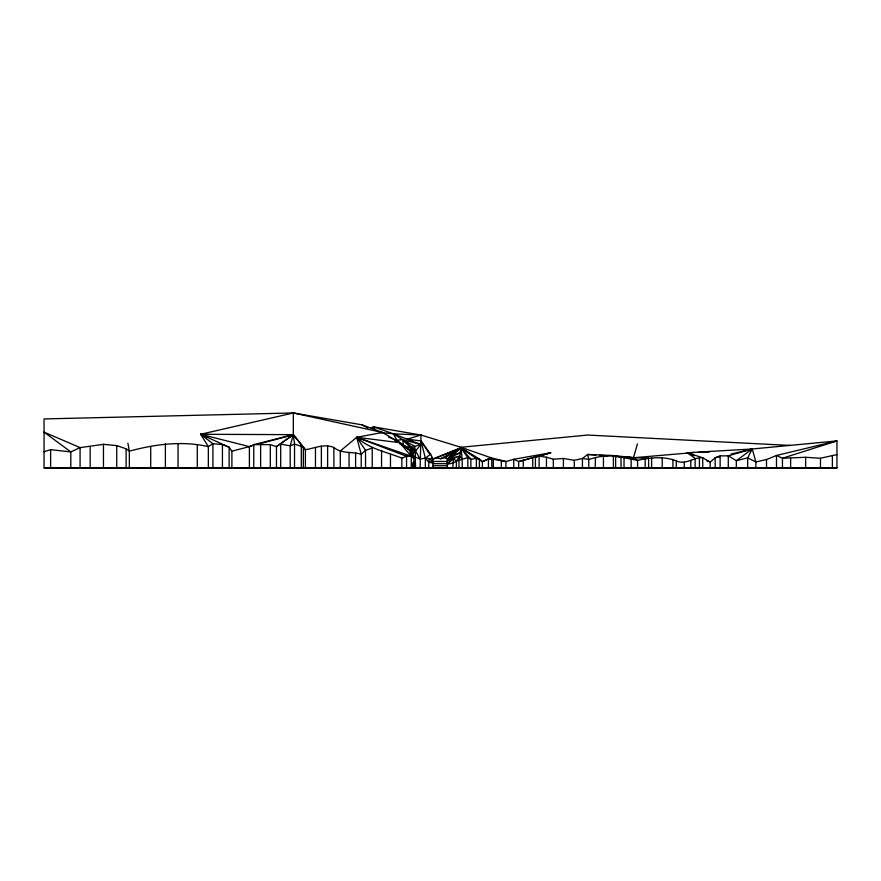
<?xml version="1.0" encoding="UTF-8"?>
<svg xmlns="http://www.w3.org/2000/svg" width="881" height="881" viewBox="0 0 881 881"><rect width="100%" height="100%" fill="white"/><g stroke="black" fill="none" stroke-linecap="round" stroke-linejoin="round"><path stroke-width="1.32" d="M412.308 468.042L413.993 467.701L413.112 467.701M420.083 468.042L421.03 435.049L373.401 426.811L370.527 428.386M558.477 468.042L560.25 468.042M806.919 468.042L807.701 468.042M412.804 463.406L411.956 465.741L411.901 463.935L414.819 463.902L414.522 465.476L411.912 465.476L412.627 465.796M482.403 467.701L482.403 461.732L479.385 459.056L460.917 447.834L432.945 459.089L425.336 458.131L420.083 459.089L415.292 457.052L413.894 457.845L412.088 457.492L412.407 454.695L411.163 448.22L402.496 439.564L393.4 433.815L373.401 426.811L375.284 430.016M428.584 467.701L429.146 458.616L432.945 461.974L428.584 462.073L425.336 458.131L421.03 440.929L407.121 439.156L421.03 435.049L460.917 447.273L490.97 457.757L505.914 461.545L513.755 459.276L550.746 452.746L518.656 461.545L513.755 459.276L513.755 467.701M474.485 456.611L460.917 447.834L458.979 460.708L458.979 467.701M412.495 465.796L411.912 465.476L414.522 465.476L414.753 461.776L413.894 461.776M411.713 465.741L415.05 465.741L414.819 463.902L413.894 463.406L413.894 457.845L410.447 450.51L397.045 440.555L388.598 437.097M419.004 468.042L418.365 468.042M637.437 443.903L633.483 457.757L637.58 460.356C650.2 457.58 663.999 456.039 676.278 460.895C685.847 465.333 693.468 457.019 702.73 457.768L710.207 462.118L710.207 467.701M394.148 468.042L395.58 468.042M836.091 468.042L836.95 467.701L44.05 467.701L44.05 418.938L293.329 412.958L361.893 424.818L382.453 432.483L399.688 442.669L409.643 450.51L410.447 450.51L411.923 447.328L420.854 444.498L393.4 433.815L380.427 432.538M426.767 468.042L425.534 467.701M411.636 467.701L410.92 468.042M411.251 468.042L411.284 456.248L409.643 450.51L412.407 454.695L415.292 457.052M414.808 468.042L415.777 467.701M399.467 468.042L400.073 468.042M416.856 468.042L416.438 468.042M456.358 467.701L456.358 461.181L453.462 458.395L447.383 464.265L452.779 463.109L456.358 461.181L459.541 456.083L462.195 459.276L462.195 467.701M814.352 468.042L815.145 468.042M340.297 467.701L340.297 451.028L356.706 437.306L406.57 456.248L411.284 456.248L420.854 444.498L402.496 439.564L394.655 440.544M392.089 468.042L392.717 468.042M421.966 467.701L420.259 468.042M595.138 468.042L595.49 457.602C613.121 453.208 630.807 458.891 648.614 457.966L648.614 467.701M414.488 468.042L415.38 467.701M820.839 468.042L821.742 468.042M479.385 467.701L479.385 459.056L476.368 458.373L460.917 447.834L447.383 459.056L447.383 467.701M674.13 468.042L673.007 468.042M470.883 467.701L470.883 459.276L460.917 447.834L447.383 459.056L445.279 457.68L440.544 458.748L436.26 457.834M447.383 463.362L453.462 458.395L452.779 467.701M428.849 468.042L429.521 468.042M434.553 468.042L435.721 468.042M389.986 468.042L390.624 468.042M429.961 454.552L421.03 440.929L430.655 454.255L425.336 458.131L425.336 468.042M605.192 468.042L607.185 468.042M412.903 463.406L411.901 463.935L412.011 465.113M445.279 457.68L460.917 447.834L467.833 457.635L470.883 459.276L476.368 458.373L476.368 467.701M418.189 468.042L418.75 467.701M828.834 468.042L829.66 468.042M440.544 458.748L460.917 447.834L462.195 459.276L456.358 461.181M615.301 468.042L618.077 468.042M420.821 468.042L421.47 467.701M461.699 454.794L460.091 452.757L447.383 459.056L459.541 456.083L447.383 460.708M736.12 468.042L737.529 468.042M799.97 468.042L801.457 468.042M476.753 458.076L482.403 461.732L490.97 457.757L493.305 459.276L505.914 461.545L505.914 467.701M787.207 468.042L788.836 468.042M361.221 467.701L361.221 454.31L356.706 437.306L382.453 432.483L293.329 412.958L200.659 434.289L229.137 447.218L231.901 451.182L249.389 446.623L253.761 444.619L293.329 434.652L305.388 449.728L305.388 467.701M482.403 461.732L490.97 457.757L491.796 459.64L491.796 467.701M706.584 460.642L710.207 462.118L715.163 457.768L720.129 455.895L728.29 455.851L736.34 460.686L747.672 457.845L755.876 461.974L766.514 459.541L776.491 455.466L836.95 440.929L836.95 468.042L44.05 468.042M403.41 446.414L407.099 448.022L399.688 442.669L356.706 437.306C369.436 448.98 386.274 451.898 401.857 458.131L406.57 456.248L406.57 467.701M460.917 447.834L432.945 459.089L432.945 467.701M712.09 468.042L713.269 468.042M529.305 468.042L532.531 468.042M748.487 468.042L750.072 468.042M761.239 468.042L762.715 468.042M664.417 468.042L665.618 468.042M450.896 455.653L460.091 452.757M773.981 468.042L775.952 468.042M776.491 467.701L776.491 455.466L782.449 458.252L805.652 457.283L820.475 458.252L836.95 454.574M44.05 451.722L50.624 449.673L70.81 451.909L80.083 447.614L103.462 444.321L116.744 445.621L126.115 448.803L129.353 451.149C155.089 444.222 182.015 440.599 208.334 446.623L212.927 443.672L222.43 444.619L229.137 447.218L229.137 467.701M746.989 450.632L752.253 448.991L836.95 440.929L782.449 458.252L782.449 467.701M433.881 468.042L435.016 467.701M723.499 468.042L725.481 468.042M462.195 459.276L467.833 457.635L467.833 467.701M690.241 468.042L691.409 468.042M459.948 468.042L463.538 468.042M595.49 457.602L588.783 459.442L582.429 458.483L574.291 460.311L563.4 458.483L553.312 459.221L546.462 457.206L539.095 456.226L539.095 467.701M208.334 467.701L208.334 446.623L200.659 434.289L249.389 446.623L251.977 445.918M261.018 443.451L293.329 434.652L305.388 449.728C314.748 448.22 324.494 443.385 333.877 447.515C341.773 454.012 352.235 451.369 361.221 454.31L365.527 450.312L372.234 448.132L372.234 467.701M700.505 468.042L702.388 468.042M644.914 468.042L646.863 468.042M654.55 468.042L656.962 468.042M720.46 456.512L715.163 457.768L715.163 467.701M731.065 454.012L752.253 448.991L755.876 461.974L755.876 467.701M517.037 468.042L520.275 468.042M681.365 468.042L683.182 468.042M71.141 468.042L75.226 468.042M90.952 468.042L95.159 468.042M111.061 468.042L115.257 468.042M583.222 468.042L587.12 468.042M131.225 468.042L135.443 468.042M151.356 468.042L155.563 468.042M634.166 468.042L637.04 468.042M504.868 468.042L507.974 468.042M550.482 468.042L554.028 468.042M481.819 468.042L486.664 468.042M446.755 468.042L450.951 468.042M488.415 468.042L491.587 467.701M460.917 447.273L587.671 435.049L790.378 445.445M178.182 468.042L185.979 468.042M215.482 468.042L223.311 468.042M252.924 468.042L260.776 468.042M290.455 468.042L298.329 468.042M328.073 468.042L336.806 468.042M293.329 412.958L293.329 434.652L276.458 446.623L270.291 444.619L253.761 444.619L253.761 467.701M364.877 468.042L374.161 468.042M694.085 452.526L633.483 457.757L624.045 457.074M698.204 452.394L709.194 452.03M414.477 465.476L415.722 465.741M432.945 465.73L447.383 465.73M212.927 467.701L212.927 443.672L200.659 434.289L293.329 434.652L294.54 444.123L294.54 467.701M620.72 456.81L613.385 455.554L587.671 454.453L582.429 458.483L582.429 467.701M421.03 435.049L393.4 433.815L397.045 440.555M595.754 455.036L587.671 454.453L588.783 459.442L588.783 467.701M599.796 455.334L607.879 455.906M615.962 456.49L620.004 456.787M624.552 457.096L633.483 457.757L615.621 456.435L615.621 467.701M566.472 468.042L564.126 467.701L564.699 468.042M53.631 467.701L55.712 468.042M393.884 467.701L394.776 468.042M621.039 467.701L621.039 456.435L624.034 457.746L637.58 460.356L637.58 467.701M595.446 467.701L597.098 468.042M428.584 462.073L432.945 463.153M303.339 467.701L303.339 446.931L294.54 444.123L290.19 445.819L280.687 444.123L280.687 467.701M412.088 457.492L411.284 456.248L356.706 437.306L365.527 450.312L365.527 467.701M395.943 441.315L399.688 442.669L410.447 450.51M399.963 444.167L411.163 448.22L413.85 452.603L411.923 447.328L402.496 439.564L403.751 445.533M694.47 455.708L687.213 452.746L752.253 448.991L747.672 457.845L747.672 467.701M403.575 446.304L407.099 448.022M396.791 468.042L396.186 468.042M401.934 468.042L401.329 468.042M403.465 468.042L403.113 468.042M361.893 424.818L367.906 428.045M200.659 434.289L206.661 437.538M402.496 439.564L414.533 446.249L415.292 450.51L415.491 468.042M399.688 442.669L411.284 456.248M431.459 456.821L432.945 459.089L430.655 454.255M414.566 451.557L411.923 447.328L415.292 450.51L420.083 459.089M127.899 443.253L129.353 451.149L129.353 467.701M832.38 456.017L832.38 467.701M820.475 458.252L820.475 467.701M805.652 457.283L805.652 467.701M790.631 458.252L790.631 467.701M766.514 459.541L766.514 467.701M736.34 467.701L736.34 460.686L752.253 448.991L728.29 455.851L728.29 467.701M720.129 455.895L720.129 467.701M702.73 467.701L702.73 457.768L687.213 452.746L695.12 458.373L695.12 467.701M699.426 457.768L699.426 467.701M690.803 460.895L690.803 467.701M684.262 462.118L684.262 467.701M676.278 460.895L676.278 467.701M672.93 459.364L672.93 467.701M662.226 457.966L662.226 467.701M651.621 457.966L651.621 467.701M645.156 459.155L645.156 467.701M631.159 459.155L631.159 467.701M624.034 457.746L624.034 467.701M613.385 455.554L613.385 467.701M603.452 456.435L603.452 467.701M574.291 460.311L574.291 467.701M563.4 458.483L563.4 467.701M553.312 459.221L553.312 467.701M546.462 457.206L546.462 467.701M535.428 467.701L535.428 457.206L550.746 452.746L518.656 461.545L518.656 467.701M532.741 457.922L532.741 467.701M523.226 460.455L523.226 467.701M501.333 460.488L501.333 467.701M493.305 467.701L493.305 459.276L488.426 459.276L488.426 467.701M414.257 463.098L414.257 465.741M413.894 465.741L413.894 468.042M412.616 463.098L412.616 465.741M401.857 458.131L401.857 467.701M390.481 454.354L390.481 467.701M381.55 450.312L381.55 467.701M355.605 452.757L355.605 467.701M349.063 452.757L349.063 467.701M333.877 447.515L333.877 467.701M327.622 445.819L327.622 467.701M321.367 446.083L321.367 467.701M315.464 447.515L315.464 467.701M301.302 445.819L301.302 467.701M290.19 467.701L290.19 445.819L293.329 434.652L276.458 446.623L276.458 467.701M270.291 444.619L270.291 467.701M260.622 444.123L260.622 467.701M249.389 446.623L249.389 467.701M231.901 451.182L231.901 467.701M222.43 444.619L222.43 467.701M197.289 444.619L197.289 467.701M178.061 443.672L178.061 467.701M165.386 443.672L165.386 467.701M150.706 446.623L150.706 467.701M126.115 448.803L126.115 467.701M116.744 445.621L116.744 467.701M103.462 444.321L103.462 467.701M90.17 446.623L90.17 467.701M80.083 467.701L80.083 447.614L44.05 432.13L70.81 451.909L70.81 467.701M50.624 449.673L50.624 467.701M447.185 461.446L433.21 461.446L433.21 463.681L447.185 463.681L447.185 461.446"/></g></svg>
